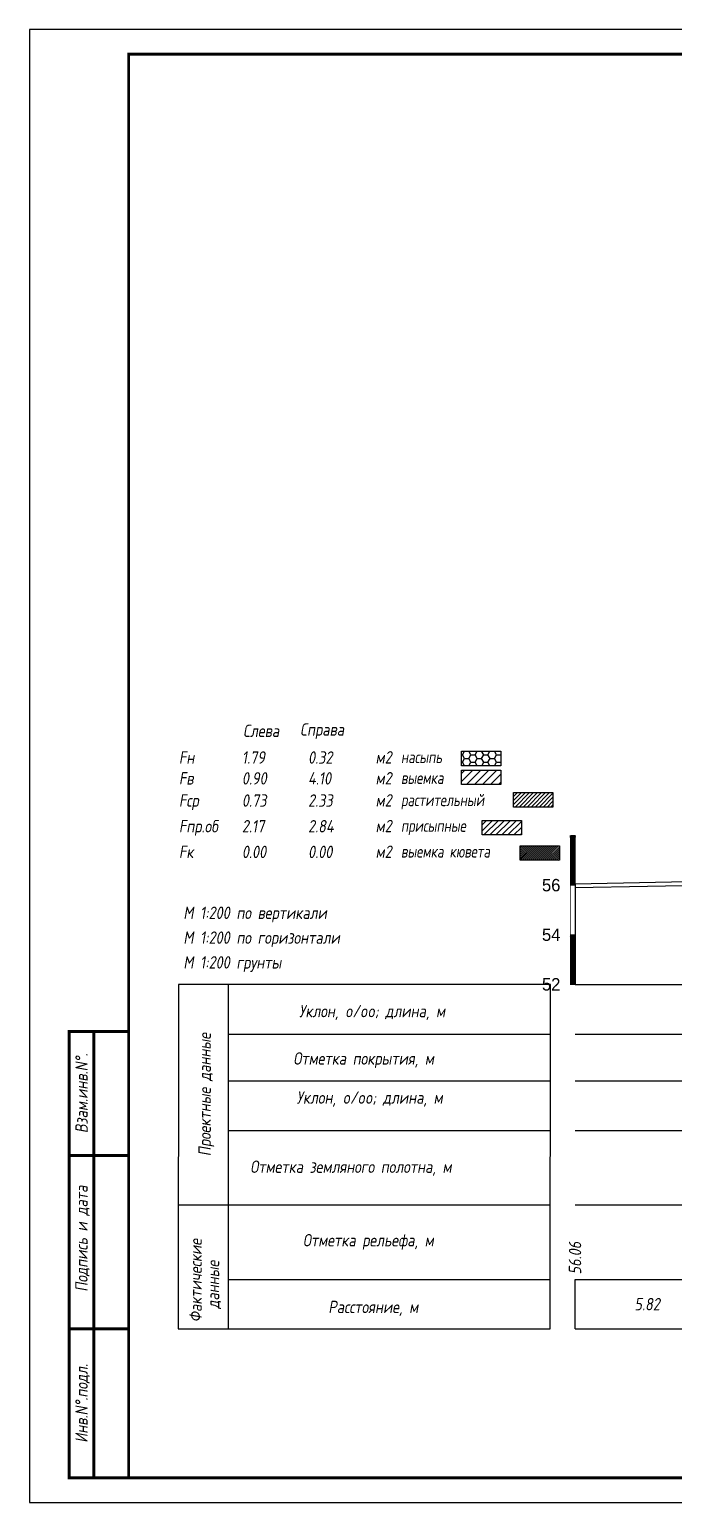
# Model space of a CAD drawing. Extents: x -717 to 1451, y -133302 to 233.
# Drawn here: x -30.1 to 99.8, y -73437.4 to -73140.4 of the extents above; entities that cross this region are included whole.
import ezdxf
from ezdxf.enums import TextEntityAlignment as Align

# ---------------------------------------------------------------- set-up
doc = ezdxf.new("R2010")
doc.units = 0
for name, color, linetype in [('Зарамочное оформление', 7, 'Continuous'), ('Код_510', 7, 'Continuous'), ('Линейка абсолютных высот', 7, 'Continuous'), ('Объем выемки', 7, 'Continuous'), ('Объем кюветов', 7, 'Continuous'), ('Объем насыпи', 7, 'Continuous'), ('Объем присыпных обочин', 7, 'Continuous'), ('Объем срезки растительного слоя', 7, 'Continuous'), ('Объём_2650', 7, 'Continuous'), ('Таблица', 7, 'Continuous'), ('Черный поперечник', 3, 'Continuous')]:
    doc.layers.add(name, color=color, linetype=linetype)
for name, color, linetype, true_color in [('Контур_2570', 7, 'Continuous', 0x80ff00), ('Объём_2563', 7, 'Continuous', 0xff8000), ('Объём_2570', 7, 'Continuous', 0x80ff00), ('Объём_2600', 7, 'Continuous', 0x808000), ('Объём_2620', 2, 'Continuous', 0xffff00)]:
    doc.layers.add(name, color=color, linetype=linetype, true_color=true_color)
doc.styles.get("Standard").update_dxf_attribs({"font": 'txt', "height": 2.5})
doc.styles.add('М', font='romand.shx', dxfattribs={"width": 0.8, "oblique": 10, "height": 2.5})
pattern_1 = [(45.00000125, (0, 0), (-0.026516505928, 0.026516504769), []), (135.00000034, (0, 0), (-0.02651650519, -0.026516505506), [])]

# ---------------------------------------------------------------- blocks, each defined once
blk = doc.blocks.new('условные обозначения')
at = {"layer": 'Объём_2563'}
h = blk.add_hatch(dxfattribs=at)
h.set_pattern_fill('ANSI31', color=256, scale=0.3)
h.set_pattern_definition([(45, (-34.5, -100.5), (-0.673519, 0.673519), [])])
h.paths.add_polyline_path([(18.26, 7.53), (27.08, 7.53), (27.08, 4.62), (18.26, 4.62)])
at = {"layer": 'Объём_2570'}
h = blk.add_hatch(dxfattribs=at)
h.set_pattern_fill('ANSI31', color=3, scale=0.2)
h.set_pattern_definition([(45, (-32.9034, -100.5), (-0.4490128, 0.4490128), [])])
h.paths.add_polyline_path([(25.29, 13.16), (34.12, 13.16), (34.12, 10.25), (25.29, 10.25)])
at = {"layer": 'Объём_2600'}
h = blk.add_hatch(dxfattribs=at)
h.set_pattern_fill('ANSI31', color=6, scale=0.4)
h.set_pattern_definition([(45, (-34.5, -100.5), (-0.898026, 0.898026), [])])
h.paths.add_polyline_path([(13.63, 17.67), (22.46, 17.67), (22.46, 14.76), (13.63, 14.76)])
at = {"layer": 'Объём_2620'}
h = blk.add_hatch(dxfattribs=at)
h.set_pattern_fill('ANSI31', color=2, scale=0.1)
h.set_pattern_definition([(45, (-33.755, -100.5), (-0.2245064, 0.2245064), [])])
h.paths.add_polyline_path([(26.75, 2.41), (35.57, 2.41), (35.57, -0.5), (26.75, -0.5)])
at = {"layer": 'Объём_2650'}
h = blk.add_hatch(dxfattribs=at)
h.set_pattern_fill('HONEY', color=5, scale=0.3)
h.set_pattern_definition([(0, (-34.5, -100.5), (1.42875, 0.824889), [0.9525, -1.905]), (120, (-34.5, -100.5), (-1.42875, 0.824889), [0.9525, -1.905]), (60, (-34.5, -100.5), (3e-09, 1.6497784), [-1.905, 0.9525])])
h.paths.add_polyline_path([(13.63, 21.49), (22.46, 21.49), (22.46, 18.58), (13.63, 18.58)])
at = {"layer": 'Объём_2563'}
blk.add_lwpolyline([(18.26, 7.53), (27.08, 7.53), (27.08, 4.62), (18.26, 4.62)], close=True, dxfattribs=at)
at = {"layer": 'Объём_2620', "color": 2}
blk.add_lwpolyline([(26.75, 2.41), (35.57, 2.41), (35.57, -0.5), (26.75, -0.5)], close=True, dxfattribs=at)
at = {"layer": 'Объём_2650', "color": 5}
blk.add_lwpolyline([(13.63, 21.49), (22.46, 21.49), (22.46, 18.58), (13.63, 18.58)], close=True, dxfattribs=at)
at = {"layer": 'Объём_2650', "color": 6}
blk.add_lwpolyline([(13.63, 17.67), (22.46, 17.67), (22.46, 14.76), (13.63, 14.76)], close=True, dxfattribs=at)
at = {"layer": 'Объём_2650', "color": 3}
blk.add_lwpolyline([(25.29, 13.16), (34.12, 13.16), (34.12, 10.25), (25.29, 10.25)], close=True, dxfattribs=at)
at = {"layer": 'Объем насыпи', "color": 1, "style": 'М', "oblique": 10, "width": 0.8}
for s, p in [('насыпь', (0.09, 19.09)), ('выемка', (0.09, 14.89)), ('растительный', (0.09, 10.42)), ('присыпные', (0.09, 5.24)), ('выемка кювета', (0.09, 0.06))]:
    blk.add_text(s, height=2.5, dxfattribs=at).set_placement(p)

msp = doc.modelspace()

# ---------------------------------------------------------------- hatches: boundary and pattern name
at = {"layer": 'Линейка абсолютных высот'}
h = msp.add_hatch(dxfattribs=at)
h.set_pattern_fill('ANSI37', scale=0.3, style=0)
h.set_pattern_definition(pattern_1)
h.paths.add_polyline_path([(80, -73312.94), (80, -73302.94), (79, -73302.94), (79, -73312.94)])
h = msp.add_hatch(dxfattribs=at)
h.set_pattern_fill('ANSI37', scale=0.3, style=0)
h.set_pattern_definition(pattern_1)
h.paths.add_polyline_path([(80, -73332.94), (80, -73322.94), (79, -73322.94), (79, -73332.94)])

# ---------------------------------------------------------------- linework, layer by layer
at = {"layer": 'Код_510'}
msp.add_line((79.946, -73402.421), (79.946, -73392.421), dxfattribs=at)
at = {"layer": 'Контур_2570', "flags": 128}
msp.add_lwpolyline([(80, -73313.412), (109.124, -73312.854)], dxfattribs=at)
at = {"layer": 'Линейка абсолютных высот', "color": 7, "const_width": 0.1, "flags": 128}
for points in [[(80, -73312.94), (80, -73302.94), (79, -73302.94), (79, -73312.94), (80, -73312.94)], [(80, -73322.94), (80, -73312.94), (79, -73312.94), (79, -73322.94), (80, -73322.94)], [(80, -73332.94), (80, -73322.94), (79, -73322.94), (79, -73332.94), (80, -73332.94)], [(80, -73333), (80, -73332.94), (79, -73332.94), (79, -73333), (80, -73333)]]:
    msp.add_lwpolyline(points, dxfattribs=at)
at = {"layer": 'Таблица'}
for p, q in [((80, -73333), (323.821, -73333)), ((80, -73343), (323.821, -73343)), ((80, -73352.421), (323.821, -73352.421)), ((79.946, -73362.421), (323.767, -73362.421)), ((79.946, -73377.421), (323.767, -73377.421)), ((79.946, -73392.421), (323.767, -73392.421)), ((79.946, -73402.421), (323.767, -73402.421))]:
    msp.add_line(p, q, dxfattribs=at)
at = {"layer": 'Таблица', "linetype": 'Continuous', "flags": 128}
for points in [[(0, -73333), (-0.054, -73402.421)], [(75, -73333), (0, -73333)], [(10, -73333), (10, -73402.421)], [(74.946, -73402.421), (75, -73333)], [(10, -73343), (75, -73343)], [(10, -73352.421), (75, -73352.421)], [(9.946, -73362.421), (74.946, -73362.421)], [(-0.054, -73377.421), (74.946, -73377.421)], [(9.946, -73392.421), (74.946, -73392.421)], [(-0.054, -73402.421), (74.946, -73402.421)]]:
    msp.add_lwpolyline(points, dxfattribs=at)
at = {"layer": 'Черный поперечник', "color": 7}
msp.add_line((80, -73312.662), (80, -73333), dxfattribs=at)
at = {"layer": 'Черный поперечник', "flags": 128}
msp.add_lwpolyline([(80, -73312.662), (109.124, -73312.104)], dxfattribs=at)

# ---------------------------------------------------------------- block references
at = {"layer": 'Объём_2570', "xscale": 0.9}
msp.add_blockref('условные обозначения', (44.779, -73307.44), dxfattribs=at)

# ---------------------------------------------------------------- texts
at = {"style": 'М', "oblique": 10, "width": 0.8}
msp.add_text('М 1:200 грунты', height=2.5, dxfattribs=at).set_placement((0.973, -73329.769))
at = {"layer": 'Код_510', "style": 'М', "oblique": 10, "width": 0.8}
msp.add_text('56.06', height=2.5, rotation=90, dxfattribs=at).set_placement((79.946, -73391.421), align=Align.MIDDLE_LEFT)
msp.add_text('5.82', height=2.5, dxfattribs=at).set_placement((94.508, -73397.421), align=Align.MIDDLE_CENTER)
at = {"layer": 'Линейка абсолютных высот'}
for s, p in [('56', (77, -73312.94)), ('54', (77, -73322.94)), ('52', (77, -73332.94))]:
    msp.add_text(s, height=2.5, dxfattribs=at).set_placement(p, align=Align.MIDDLE_RIGHT)
at = {"layer": 'Объем выемки', "style": 'М', "oblique": 10, "width": 0.8}
for s, p in [('Fв', (0.085, -73292.663)), ('0.90', (12.785, -73292.663)), ('4.10', (26.126, -73292.663)), ('м2', (39.731, -73292.629))]:
    msp.add_text(s, height=2.5, dxfattribs=at).set_placement(p)
at = {"layer": 'Объем кюветов', "style": 'М', "oblique": 10, "width": 0.8}
for s, p in [('Fк', (0.085, -73307.488)), ('0.00', (12.785, -73307.488)), ('0.00', (26.126, -73307.488)), ('м2', (39.731, -73307.454))]:
    msp.add_text(s, height=2.5, dxfattribs=at).set_placement(p)
at = {"layer": 'Объем насыпи', "style": 'М', "oblique": 10, "width": 0.8}
for s, p in [('Слева', (13.029, -73283.077)), ('Справа', (24.522, -73282.81)), ('Fн', (0.085, -73288.458)), ('1.79', (12.785, -73288.458)), ('0.32', (26.126, -73288.458)), ('м2', (39.731, -73288.425))]:
    msp.add_text(s, height=2.5, dxfattribs=at).set_placement(p)
at = {"layer": 'Объем присыпных обочин', "style": 'М', "oblique": 10, "width": 0.8}
for s, p in [('Fпр.об', (0.085, -73302.309)), ('2.17', (12.785, -73302.309)), ('2.84', (26.126, -73302.309)), ('м2', (39.731, -73302.276))]:
    msp.add_text(s, height=2.5, dxfattribs=at).set_placement(p)
at = {"layer": 'Объем срезки растительного слоя', "style": 'М', "oblique": 10, "width": 0.8}
for s, p in [('Fср', (0.085, -73297.131)), ('0.73', (12.785, -73297.131)), ('2.33', (26.126, -73297.131)), ('м2', (39.731, -73297.097))]:
    msp.add_text(s, height=2.5, dxfattribs=at).set_placement(p)
at = {"layer": 'Таблица', "style": 'М', "oblique": 10, "width": 0.8}
for s, p in [('М 1:200 по вертикали', (0.973, -73319.769)), ('М 1:200 по горизонтали', (0.973, -73324.769)), ('Уклон, o/oo; длина, м', (24.315, -73339.584)), ('Отметка покрытия, м', (23.148, -73349.139)), ('Уклон, o/oo; длина, м', (23.824, -73357.017)), ('Отметка земляного полотна, м', (14.462, -73370.965)), ('Отметка рельефа, м', (25.077, -73385.777)), ('Расстояние, м', (30.202, -73399.23))]:
    msp.add_text(s, height=2.5, dxfattribs=at).set_placement(p)
for s, p in [('Проектные данные ', (6.519, -73367.604)), ('Фактические ', (4.698, -73401.058)), ('данные', (8.204, -73398.353))]:
    msp.add_text(s, height=2.5, rotation=90, dxfattribs=at).set_placement(p)

# ---------------------------------------------------------------- wipeouts: each hides what was drawn before it
msp.add_wipeout([(-10.054, -73342.421), (-22.054, -73342.421), (-22.054, -73432.421), (-10.054, -73432.421)]).dxf.layer = 'Зарамочное оформление'

# ---------------------------------------------------------------- next in the draw order: linework, layer by layer
at = {"flags": 128}
msp.add_lwpolyline([(-30.054, -73437.421), (389.946, -73437.421), (389.946, -73140.421), (-30.054, -73140.421)], close=True, dxfattribs=at)
at = {"const_width": 0.6, "flags": 128}
msp.add_lwpolyline([(-10.054, -73432.421), (384.946, -73432.421), (384.946, -73145.421), (-10.054, -73145.421)], close=True, dxfattribs=at)
at = {"layer": 'Зарамочное оформление', "linetype": 'Continuous', "lineweight": -3, "const_width": 0.6, "flags": 128}
for points in [[(-10.054, -73432.421), (-22.054, -73432.421), (-22.054, -73342.421), (-10.054, -73342.421)], [(-17.054, -73432.421), (-17.054, -73342.421)], [(-22.054, -73367.421), (-10.054, -73367.421)], [(-22.054, -73402.421), (-10.054, -73402.421)]]:
    msp.add_lwpolyline(points, dxfattribs=at)

# ---------------------------------------------------------------- next in the draw order: texts
at = {"layer": 'Зарамочное оформление', "lineweight": 15, "style": 'М', "oblique": 10, "width": 0.8}
for s, p in [('Взам.инв.N%%d.', (-19.554, -73354.921)), ('Подпись и дата', (-19.572, -73384.227)), ('Инв.N%%d.подл.', (-19.554, -73417.421))]:
    msp.add_text(s, height=2.5, rotation=90, dxfattribs=at).set_placement(p, align=Align.MIDDLE_CENTER)

doc.saveas('drawing.dxf')
